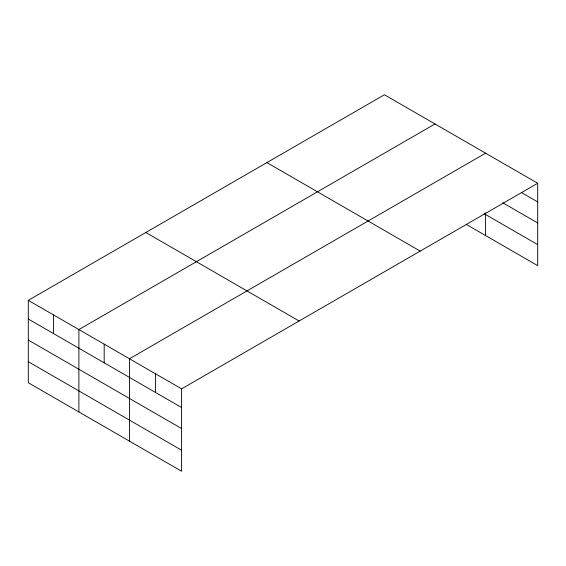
<?xml version="1.0" encoding="UTF-8"?>
<svg xmlns="http://www.w3.org/2000/svg" width="566" height="566" viewBox="0 0 566 566"><rect width="100%" height="100%" fill="white"/><g stroke="black" fill="none" stroke-linecap="round" stroke-linejoin="round"><path stroke-width="0.85" d="M537.7 183.257L384.406 94.755L28.3 300.348L28.3 382.743L181.594 471.245L181.594 388.849L537.7 183.257L537.7 265.652L466.235 224.391M434.992 123.961L78.886 329.554L78.886 411.949M485.578 153.167L129.472 358.759L129.472 441.155M521.321 192.468L537.7 201.92M502.707 202.748L537.7 222.954M484.093 213.672L537.7 244.625M266.89 162.598L420.184 251.106M145.816 232.499L299.11 321.007M28.3 300.348L181.594 388.849M28.3 319.012L181.594 407.52M28.3 340.046L181.594 428.547M28.3 361.709L181.594 450.218M485.578 212.795L485.578 235.562M155.537 373.808L155.537 392.471M104.179 344.156L104.179 362.82M53.593 314.951L53.593 333.615"/></g></svg>
